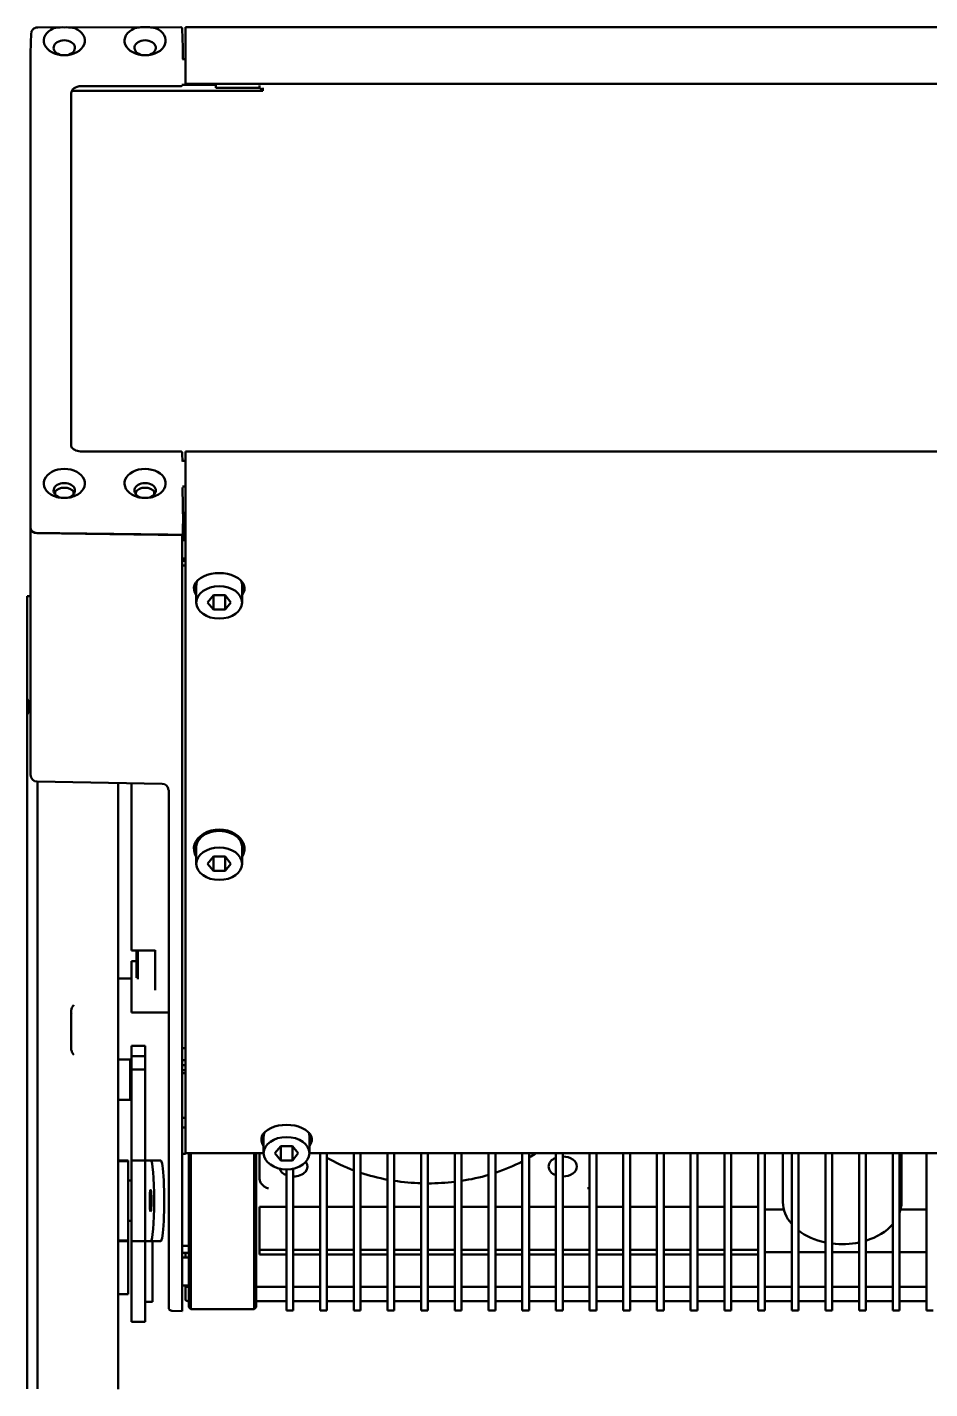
# Model space of a CAD drawing. Header units: millimetres. Extents: x 100 to 5488, y 100 to 4218.
# Drawn here: x 3878.8 to 4012.8, y 2746.5 to 2948.8 of the extents above; entities that cross this region are included whole.
import ezdxf

# ---------------------------------------------------------------- set-up
doc = ezdxf.new("R2010")
doc.units = ezdxf.units.MM
doc.header["$LTSCALE"] = 20
doc.layers.add('Visible (ANSI)', color=7, linetype='Continuous', lineweight=50)

msp = doc.modelspace()

# ---------------------------------------------------------------- linework, layer by layer
at = {"layer": 'Visible (ANSI)'}
for p, q in [((3879.416, 2947.89), (3879.32, 2944.92)), ((3901.625, 2948.75), (3880.413, 2948.734)), ((3901.924, 2945.751), (3901.827, 2948.521)), ((3902.32, 2948.604), (3902.32, 2948.75)), ((4854.32, 2948.75), (3902.32, 2948.75)), ((3902.32, 2942.149), (3902.32, 2948.604)), ((3879.32, 2874.337), (3879.32, 2944.907)), ((3879.32, 2874.342), (3879.32, 2944.903)), ((3901.924, 2945.748), (3901.924, 2944.271)), ((3902.32, 2944), (3901.859, 2944)), ((3901.931, 2944), (3901.924, 2944.271)), ((3902.32, 2941.442), (3902.32, 2942.149)), ((3902.32, 2940.493), (3902.32, 2941.442)), ((3885.363, 2938.967), (3885.363, 2886.455)), ((3913.82, 2939.321), (3885.452, 2939.321)), ((3901.663, 2939.997), (3886.82, 2939.997)), ((3901.778, 2940.205), (3906.82, 2940.205)), ((3902.32, 2940.346), (3902.32, 2940.493)), ((4854.32, 2940.346), (3902.32, 2940.346)), ((3906.82, 2940.346), (3906.82, 2940.205)), ((3906.82, 2940.205), (3906.82, 2939.745)), ((3913.32, 2939.745), (3906.82, 2939.745)), ((3913.32, 2940.099), (3913.32, 2939.745)), ((3913.32, 2939.745), (3913.82, 2939.392)), ((3913.82, 2939.757), (3913.82, 2939.392)), ((3913.82, 2939.392), (3913.82, 2939.321)), ((3901.625, 2885.733), (3886.82, 2885.733)), ((3901.828, 2885.454), (3901.859, 2884.232)), ((3901.856, 2884.343), (3902.32, 2884.343)), ((3902.32, 2885.581), (3902.32, 2885.727)), ((3902.32, 2885.727), (4854.32, 2885.727)), ((3902.32, 2885.581), (3902.32, 2879.126)), ((3902.32, 2880.549), (3901.859, 2880.549)), ((3901.863, 2880.277), (3901.863, 2880.372)), ((3901.863, 2880.277), (3901.987, 2875.169)), ((3880.82, 2879.142), (3880.82, 2879.142)), ((3882.939, 2878.528), (3882.939, 2878.528)), ((3882.959, 2879.353), (3882.971, 2879.825)), ((3885.68, 2879.353), (3885.669, 2879.825)), ((3885.701, 2878.529), (3885.701, 2878.529)), ((3894.939, 2878.533), (3894.939, 2878.533)), ((3894.959, 2879.353), (3894.971, 2879.825)), ((3897.68, 2879.353), (3897.669, 2879.825)), ((3897.701, 2878.534), (3897.701, 2878.534)), ((3902.32, 2878.536), (3902.32, 2879.126)), ((3902.32, 2878.536), (3902.32, 2870.237)), ((3902.32, 2876.604), (3901.952, 2876.604)), ((3879.32, 2874.337), (3879.32, 2870.864)), ((3901.924, 2874.974), (3901.924, 2873.497)), ((3901.924, 2874.974), (3901.987, 2872.429)), ((3901.987, 2872.429), (3901.987, 2875.169)), ((3880.302, 2873.599), (3901.82, 2873.322)), ((3901.82, 2873.322), (3901.82, 2873.368)), ((3901.82, 2870.212), (3901.82, 2873.322)), ((3901.987, 2872.429), (3901.82, 2872.429)), ((3879.32, 2870.34), (3879.32, 2870.864)), ((3879.32, 2870.34), (3879.32, 2843.685)), ((3901.82, 2870.212), (3901.82, 2869.255)), ((3902.32, 2869.279), (3902.32, 2870.237)), ((3902.32, 2869.858), (3901.82, 2869.858)), ((3902.32, 2869.504), (3901.82, 2869.504)), ((3901.82, 2842.599), (3901.82, 2869.255)), ((3901.82, 2868.797), (3902.32, 2868.797)), ((3902.32, 2869.279), (3902.32, 2842.847)), ((3878.82, 2849.023), (3878.82, 2864.233)), ((3879.32, 2864.233), (3878.82, 2864.233)), ((3903.92, 2863.307), (3903.92, 2865.782)), ((3906.454, 2864.368), (3905.588, 2863.307)), ((3906.454, 2864.368), (3908.186, 2864.368)), ((3906.454, 2864.368), (3906.454, 2862.246)), ((3909.052, 2863.307), (3908.186, 2864.368)), ((3908.186, 2864.368), (3908.186, 2862.246)), ((3910.72, 2863.307), (3910.72, 2865.782)), ((3905.588, 2863.307), (3906.454, 2862.246)), ((3908.186, 2862.246), (3906.454, 2862.246)), ((3908.186, 2862.246), (3909.052, 2863.307)), ((3878.82, 2849.023), (3878.82, 2846.614)), ((3878.82, 2846.614), (3878.82, 2846.614)), ((3878.82, 2824.055), (3878.82, 2846.614)), ((3879.32, 2843.685), (3879.32, 2843.107)), ((3879.32, 2843.107), (3879.32, 2838.262)), ((3901.82, 2842.204), (3901.82, 2842.599)), ((3901.82, 2788.487), (3901.82, 2842.204)), ((3902.32, 2842.847), (3902.32, 2842.426)), ((3902.32, 2842.426), (3902.32, 2788.541)), ((3879.32, 2837.692), (3879.32, 2838.262)), ((3898.837, 2836.368), (3880.302, 2836.692)), ((3880.32, 2836.691), (3880.32, 2824.055)), ((3892.32, 2836.482), (3892.32, 2824.012)), ((3894.32, 2811.639), (3894.32, 2836.447)), ((3899.82, 2835.368), (3899.82, 2788.832)), ((3903.92, 2824.487), (3903.92, 2826.962)), ((3906.454, 2825.547), (3905.588, 2824.487)), ((3906.454, 2825.547), (3908.186, 2825.547)), ((3906.454, 2825.547), (3906.454, 2823.426)), ((3909.052, 2824.487), (3908.186, 2825.547)), ((3908.186, 2825.547), (3908.186, 2823.426)), ((3910.72, 2824.487), (3910.72, 2826.962)), ((3878.82, 2824.055), (3878.82, 2792.555)), ((3880.32, 2792.555), (3880.32, 2824.055)), ((3892.32, 2803.596), (3892.32, 2824.012)), ((3905.588, 2824.487), (3906.454, 2823.426)), ((3908.186, 2823.426), (3906.454, 2823.426)), ((3908.186, 2823.426), (3909.052, 2824.487)), ((3894.32, 2811.583), (3894.32, 2811.639)), ((3894.32, 2811.583), (3897.82, 2811.583)), ((3895.02, 2807.527), (3895.02, 2811.583)), ((3895.22, 2807.362), (3895.22, 2811.583)), ((3897.82, 2805.715), (3897.82, 2811.639)), ((3894.32, 2809.91), (3894.32, 2809.996)), ((3894.32, 2809.996), (3895.02, 2809.996)), ((3894.32, 2809.91), (3894.32, 2806.383)), ((3892.32, 2807.433), (3894.32, 2807.433)), ((3894.32, 2806.288), (3894.32, 2806.383)), ((3894.32, 2806.288), (3894.32, 2805.915)), ((3894.32, 2805.715), (3894.32, 2805.915)), ((3894.32, 2802.376), (3894.32, 2805.715)), ((3892.32, 2802.842), (3892.32, 2803.596)), ((3885.337, 2802.511), (3885.337, 2797.125)), ((3885.52, 2802.223), (3885.52, 2802.224)), ((3892.32, 2802.345), (3892.32, 2802.842)), ((3892.32, 2802.345), (3892.32, 2801.59)), ((3892.32, 2797.542), (3892.32, 2801.59)), ((3899.82, 2802.376), (3894.32, 2802.376)), ((3892.32, 2797.542), (3892.32, 2796.919)), ((3894.32, 2795.933), (3894.32, 2797.433)), ((3894.32, 2797.433), (3896.32, 2797.433)), ((3896.32, 2795.933), (3896.32, 2797.433)), ((3901.82, 2797.077), (3902.32, 2797.083)), ((3892.32, 2796.608), (3892.32, 2796.919)), ((3892.32, 2795.985), (3892.32, 2796.608)), ((3892.32, 2792.541), (3892.32, 2795.985)), ((3892.32, 2795.433), (3894.12, 2795.433)), ((3894.12, 2795.433), (3894.12, 2789.433)), ((3894.32, 2795.933), (3894.32, 2793.942)), ((3896.32, 2795.933), (3894.32, 2795.933)), ((3896.32, 2793.942), (3896.32, 2795.933)), ((3902.32, 2795.312), (3901.82, 2795.306)), ((3894.32, 2793.942), (3894.32, 2790.433)), ((3896.32, 2793.942), (3894.32, 2793.942)), ((3896.32, 2790.433), (3896.32, 2793.942)), ((3901.82, 2794.549), (3902.32, 2794.555)), ((3901.82, 2793.805), (3902.32, 2793.805)), ((3902.32, 2793.384), (3901.82, 2793.384)), ((3878.82, 2792.555), (3878.82, 2785.299)), ((3880.32, 2785.299), (3880.32, 2792.555)), ((3892.32, 2785.269), (3892.32, 2792.541)), ((3892.32, 2789.433), (3894.12, 2789.433)), ((3894.32, 2790.433), (3894.32, 2782.861)), ((3896.32, 2782.861), (3896.32, 2790.433)), ((3899.82, 2787.282), (3899.82, 2788.832)), ((3899.82, 2787.282), (3899.82, 2759.758)), ((3901.82, 2788.487), (3901.82, 2786.851)), ((3902.32, 2786.88), (3902.32, 2788.541)), ((3878.82, 2785.299), (3878.82, 2746.503)), ((3880.32, 2746.503), (3880.32, 2785.299)), ((3892.32, 2746.451), (3892.32, 2785.269)), ((3901.82, 2759.326), (3901.82, 2786.851)), ((3902.32, 2786.737), (3901.82, 2786.737)), ((3901.82, 2785.31), (3902.32, 2785.31)), ((3902.32, 2786.88), (3902.32, 2781.484)), ((3913.92, 2781.495), (3913.92, 2783.97)), ((3920.72, 2781.495), (3920.72, 2783.97)), ((3894.32, 2782.861), (3894.32, 2780.433)), ((3896.32, 2780.433), (3896.32, 2782.861)), ((3901.82, 2781.409), (3902.32, 2781.409)), ((3902.32, 2781.484), (3913.92, 2781.484)), ((3902.32, 2781.484), (3902.32, 2781.409)), ((3902.82, 2781.484), (3902.82, 2772.859)), ((3903.12, 2781.484), (3903.12, 2772.647)), ((3912.52, 2772.647), (3912.52, 2781.484)), ((3912.82, 2772.859), (3912.82, 2781.484)), ((3913.32, 2777.747), (3913.32, 2781.484)), ((3916.454, 2782.555), (3915.588, 2781.495)), ((3915.588, 2781.495), (3916.454, 2780.434)), ((3916.454, 2782.555), (3918.186, 2782.555)), ((3916.454, 2782.555), (3916.454, 2780.434)), ((3919.052, 2781.495), (3918.186, 2782.555)), ((3918.186, 2782.555), (3918.186, 2780.434)), ((3918.186, 2780.434), (3919.052, 2781.495)), ((3920.72, 2781.484), (4044.92, 2781.484)), ((3922.32, 2781.217), (3922.32, 2781.484)), ((3922.32, 2781.217), (3922.32, 2759.38)), ((3923.32, 2781.484), (3923.32, 2781.217)), ((3923.32, 2759.38), (3923.32, 2781.217)), ((3927.32, 2781.217), (3927.32, 2781.484)), ((3927.32, 2781.217), (3927.32, 2759.38)), ((3928.32, 2781.484), (3928.32, 2781.217)), ((3928.32, 2759.38), (3928.32, 2781.217)), ((3932.32, 2781.217), (3932.32, 2781.484)), ((3932.32, 2781.217), (3932.32, 2759.38)), ((3933.32, 2781.484), (3933.32, 2781.217)), ((3933.32, 2759.38), (3933.32, 2781.217)), ((3937.32, 2781.217), (3937.32, 2781.484)), ((3937.32, 2781.217), (3937.32, 2759.38)), ((3938.32, 2781.484), (3938.32, 2781.217)), ((3938.32, 2759.38), (3938.32, 2781.217)), ((3942.32, 2781.217), (3942.32, 2781.484)), ((3942.32, 2781.217), (3942.32, 2759.38)), ((3943.32, 2781.484), (3943.32, 2781.217)), ((3943.32, 2759.38), (3943.32, 2781.217)), ((3947.32, 2781.217), (3947.32, 2781.484)), ((3947.32, 2781.217), (3947.32, 2759.38)), ((3948.32, 2781.484), (3948.32, 2781.217)), ((3948.32, 2759.38), (3948.32, 2781.217)), ((3952.32, 2781.217), (3952.32, 2781.484)), ((3952.32, 2781.217), (3952.32, 2759.38)), ((3953.32, 2781.484), (3953.32, 2781.217)), ((3953.32, 2759.38), (3953.32, 2781.217)), ((3957.32, 2781.217), (3957.32, 2781.484)), ((3957.32, 2781.217), (3957.32, 2759.38)), ((3958.32, 2781.484), (3958.32, 2781.217)), ((3958.32, 2759.38), (3958.32, 2781.217)), ((3962.32, 2781.217), (3962.32, 2781.484)), ((3962.32, 2781.217), (3962.32, 2759.38)), ((3963.32, 2781.484), (3963.32, 2781.217)), ((3963.32, 2759.38), (3963.32, 2781.217)), ((3967.32, 2781.217), (3967.32, 2781.484)), ((3967.32, 2781.217), (3967.32, 2759.38)), ((3968.32, 2781.484), (3968.32, 2781.217)), ((3968.32, 2759.38), (3968.32, 2781.217)), ((3972.32, 2781.217), (3972.32, 2781.484)), ((3972.32, 2781.217), (3972.32, 2759.38)), ((3973.32, 2781.484), (3973.32, 2781.217)), ((3973.32, 2759.38), (3973.32, 2781.217)), ((3977.32, 2781.217), (3977.32, 2781.484)), ((3977.32, 2781.217), (3977.32, 2759.38)), ((3978.32, 2781.484), (3978.32, 2781.217)), ((3978.32, 2759.38), (3978.32, 2781.217)), ((3982.32, 2781.217), (3982.32, 2781.484)), ((3982.32, 2781.217), (3982.32, 2759.38)), ((3983.32, 2781.484), (3983.32, 2781.217)), ((3983.32, 2759.38), (3983.32, 2781.217)), ((3987.32, 2781.217), (3987.32, 2781.484)), ((3987.32, 2781.217), (3987.32, 2759.38)), ((3988.32, 2781.484), (3988.32, 2781.217)), ((3988.32, 2759.38), (3988.32, 2781.217)), ((3991.02, 2781.484), (3991.02, 2774.211)), ((3992.32, 2781.217), (3992.32, 2781.484)), ((3992.32, 2781.217), (3992.32, 2759.38)), ((3993.32, 2781.484), (3993.32, 2781.217)), ((3993.32, 2759.38), (3993.32, 2781.217)), ((3997.32, 2781.217), (3997.32, 2781.484)), ((3997.32, 2781.217), (3997.32, 2759.38)), ((3998.32, 2781.484), (3998.32, 2781.217)), ((3998.32, 2759.38), (3998.32, 2781.217)), ((4002.32, 2781.217), (4002.32, 2781.484)), ((4002.32, 2781.217), (4002.32, 2759.38)), ((4003.32, 2781.484), (4003.32, 2781.217)), ((4003.32, 2759.38), (4003.32, 2781.217)), ((4007.32, 2781.217), (4007.32, 2781.484)), ((4007.32, 2781.217), (4007.32, 2759.38)), ((4008.32, 2781.484), (4008.32, 2781.217)), ((4008.32, 2759.38), (4008.32, 2781.217)), ((4008.62, 2781.484), (4008.62, 2774.211)), ((4012.32, 2781.217), (4012.32, 2781.484)), ((4012.32, 2781.217), (4012.32, 2759.38)), ((3892.32, 2780.433), (3893.82, 2780.433)), ((3892.32, 2780.333), (3893.82, 2780.333)), ((3893.82, 2780.433), (3893.82, 2780.333)), ((3893.82, 2780.333), (3893.82, 2768.533)), ((3894.32, 2768.433), (3894.32, 2780.433)), ((3894.32, 2780.433), (3896.32, 2780.433)), ((3896.32, 2780.433), (3896.32, 2768.433)), ((3897.142, 2780.433), (3896.32, 2780.433)), ((3897.142, 2780.433), (3898.636, 2780.433)), ((3918.186, 2780.434), (3916.454, 2780.434)), ((3917.32, 2779.091), (3917.32, 2759.38)), ((3918.32, 2759.38), (3918.32, 2779.197)), ((3893.82, 2777.433), (3894.32, 2777.433)), ((3902.82, 2772.332), (3902.82, 2772.859)), ((3912.82, 2772.859), (3912.82, 2772.332)), ((3913.32, 2773.504), (3913.32, 2767.14)), ((3917.32, 2773.504), (3913.32, 2773.504)), ((3922.32, 2773.504), (3918.32, 2773.504)), ((3927.32, 2773.504), (3923.32, 2773.504)), ((3932.32, 2773.504), (3928.32, 2773.504)), ((3937.32, 2773.504), (3933.32, 2773.504)), ((3942.32, 2773.504), (3938.32, 2773.504)), ((3947.32, 2773.504), (3943.32, 2773.504)), ((3952.32, 2773.504), (3948.32, 2773.504)), ((3957.32, 2773.504), (3953.32, 2773.504)), ((3962.32, 2773.504), (3958.32, 2773.504)), ((3967.32, 2773.504), (3963.32, 2773.504)), ((3972.32, 2773.504), (3968.32, 2773.504)), ((3977.32, 2773.504), (3973.32, 2773.504)), ((3982.32, 2773.504), (3978.32, 2773.504)), ((3987.32, 2773.504), (3983.32, 2773.504)), ((3991.148, 2773.151), (3988.32, 2773.151)), ((4012.32, 2773.151), (4008.491, 2773.151)), ((3893.82, 2771.433), (3894.32, 2771.433)), ((3902.82, 2772.332), (3902.82, 2759.815)), ((3903.12, 2772.087), (3903.12, 2772.647)), ((3903.12, 2772.087), (3903.12, 2759.569)), ((3912.52, 2772.647), (3912.52, 2772.087)), ((3912.52, 2759.569), (3912.52, 2772.087)), ((3912.82, 2759.815), (3912.82, 2772.332)), ((3892.32, 2768.533), (3893.82, 2768.533)), ((3892.32, 2768.433), (3893.82, 2768.433)), ((3893.82, 2768.533), (3893.82, 2768.433)), ((3893.82, 2767.562), (3893.82, 2768.433)), ((3893.82, 2767.562), (3893.82, 2760.533)), ((3894.32, 2768.433), (3894.32, 2766.969)), ((3896.32, 2768.433), (3894.32, 2768.433)), ((3894.32, 2766.969), (3894.32, 2757.898)), ((3896.32, 2766.969), (3896.32, 2768.433)), ((3896.32, 2768.433), (3897.142, 2768.433)), ((3896.32, 2757.898), (3896.32, 2766.969)), ((3898.636, 2768.433), (3897.142, 2768.433)), ((3897.42, 2765.143), (3897.42, 2768.433)), ((3902.82, 2767.75), (3901.82, 2767.75)), ((3913.32, 2767.14), (3917.32, 2767.14)), ((3913.32, 2767.14), (3913.32, 2766.433)), ((3918.32, 2767.14), (3922.32, 2767.14)), ((3923.32, 2767.14), (3927.32, 2767.14)), ((3928.32, 2767.14), (3932.32, 2767.14)), ((3933.32, 2767.14), (3937.32, 2767.14)), ((3938.32, 2767.14), (3942.32, 2767.14)), ((3943.32, 2767.14), (3947.32, 2767.14)), ((3948.32, 2767.14), (3952.32, 2767.14)), ((3953.32, 2767.14), (3957.32, 2767.14)), ((3958.32, 2767.14), (3962.32, 2767.14)), ((3963.32, 2767.14), (3967.32, 2767.14)), ((3968.32, 2767.14), (3972.32, 2767.14)), ((3973.32, 2767.14), (3977.32, 2767.14)), ((3978.32, 2767.14), (3982.32, 2767.14)), ((3983.32, 2767.14), (3987.32, 2767.14)), ((3988.32, 2766.787), (3992.32, 2766.787)), ((3993.32, 2766.787), (3997.32, 2766.787)), ((3998.32, 2766.787), (4002.32, 2766.787)), ((4003.32, 2766.787), (4007.32, 2766.787)), ((4008.32, 2766.787), (4012.32, 2766.787)), ((3897.42, 2762.723), (3897.42, 2765.143)), ((3901.82, 2766.674), (3902.82, 2766.674)), ((3902.82, 2765.982), (3901.82, 2765.982)), ((3902.32, 2766.674), (3902.32, 2765.982)), ((3913.32, 2766.433), (3917.32, 2766.433)), ((3918.32, 2766.433), (3922.32, 2766.433)), ((3923.32, 2766.433), (3927.32, 2766.433)), ((3928.32, 2766.433), (3932.32, 2766.433)), ((3933.32, 2766.433), (3937.32, 2766.433)), ((3938.32, 2766.433), (3942.32, 2766.433)), ((3943.32, 2766.433), (3947.32, 2766.433)), ((3948.32, 2766.433), (3952.32, 2766.433)), ((3953.32, 2766.433), (3957.32, 2766.433)), ((3958.32, 2766.433), (3962.32, 2766.433)), ((3963.32, 2766.433), (3967.32, 2766.433)), ((3968.32, 2766.433), (3972.32, 2766.433)), ((3973.32, 2766.433), (3977.32, 2766.433)), ((3978.32, 2766.433), (3982.32, 2766.433)), ((3983.32, 2766.433), (3987.32, 2766.433)), ((3897.42, 2762.723), (3897.42, 2759.433)), ((3902.82, 2761.855), (3901.82, 2761.855)), ((3902.32, 2761.855), (3902.32, 2761.799)), ((3902.32, 2760.751), (3902.32, 2761.799)), ((3902.32, 2760.751), (3902.32, 2759.703)), ((3902.82, 2761.636), (3902.62, 2761.636)), ((3917.32, 2761.636), (3912.82, 2761.636)), ((3922.32, 2761.636), (3918.32, 2761.636)), ((3927.32, 2761.636), (3923.32, 2761.636)), ((3932.32, 2761.636), (3928.32, 2761.636)), ((3937.32, 2761.636), (3933.32, 2761.636)), ((3942.32, 2761.636), (3938.32, 2761.636)), ((3947.32, 2761.636), (3943.32, 2761.636)), ((3952.32, 2761.636), (3948.32, 2761.636)), ((3957.32, 2761.636), (3953.32, 2761.636)), ((3962.32, 2761.636), (3958.32, 2761.636)), ((3967.32, 2761.636), (3963.32, 2761.636)), ((3972.32, 2761.636), (3968.32, 2761.636)), ((3977.32, 2761.636), (3973.32, 2761.636)), ((3982.32, 2761.636), (3978.32, 2761.636)), ((3987.32, 2761.636), (3983.32, 2761.636)), ((3992.32, 2761.636), (3988.32, 2761.636)), ((3997.32, 2761.636), (3993.32, 2761.636)), ((4002.32, 2761.636), (3998.32, 2761.636)), ((4007.32, 2761.636), (4003.32, 2761.636)), ((4012.32, 2761.636), (4008.32, 2761.636)), ((3892.32, 2760.533), (3893.82, 2760.533)), ((3897.42, 2759.433), (3896.32, 2759.433)), ((3899.82, 2758.58), (3899.82, 2759.758)), ((3901.82, 2759.326), (3901.82, 2758.054)), ((3902.62, 2759.539), (3902.82, 2759.539)), ((3902.82, 2758.603), (3902.82, 2759.815)), ((3903.12, 2758.303), (3903.12, 2759.569)), ((3912.52, 2759.569), (3912.52, 2758.303)), ((3912.82, 2759.815), (3912.82, 2758.603)), ((3912.82, 2759.539), (3917.32, 2759.539)), ((3917.32, 2758.114), (3917.32, 2759.38)), ((3918.32, 2759.539), (3922.32, 2759.539)), ((3918.32, 2759.38), (3918.32, 2758.114)), ((3922.32, 2758.114), (3922.32, 2759.38)), ((3923.32, 2759.539), (3927.32, 2759.539)), ((3923.32, 2759.38), (3923.32, 2758.114)), ((3927.32, 2758.114), (3927.32, 2759.38)), ((3928.32, 2759.539), (3932.32, 2759.539)), ((3928.32, 2759.38), (3928.32, 2758.114)), ((3932.32, 2758.114), (3932.32, 2759.38)), ((3933.32, 2759.539), (3937.32, 2759.539)), ((3933.32, 2759.38), (3933.32, 2758.114)), ((3937.32, 2758.114), (3937.32, 2759.38)), ((3938.32, 2759.539), (3942.32, 2759.539)), ((3938.32, 2759.38), (3938.32, 2758.114)), ((3942.32, 2758.114), (3942.32, 2759.38)), ((3943.32, 2759.539), (3947.32, 2759.539)), ((3943.32, 2759.38), (3943.32, 2758.114)), ((3947.32, 2758.114), (3947.32, 2759.38)), ((3948.32, 2759.539), (3952.32, 2759.539)), ((3948.32, 2759.38), (3948.32, 2758.114)), ((3952.32, 2758.114), (3952.32, 2759.38)), ((3953.32, 2759.539), (3957.32, 2759.539)), ((3953.32, 2759.38), (3953.32, 2758.114)), ((3957.32, 2758.114), (3957.32, 2759.38)), ((3958.32, 2759.539), (3962.32, 2759.539)), ((3958.32, 2759.38), (3958.32, 2758.114)), ((3962.32, 2758.114), (3962.32, 2759.38)), ((3963.32, 2759.539), (3967.32, 2759.539)), ((3963.32, 2759.38), (3963.32, 2758.114)), ((3967.32, 2758.114), (3967.32, 2759.38)), ((3968.32, 2759.539), (3972.32, 2759.539)), ((3968.32, 2759.38), (3968.32, 2758.114)), ((3972.32, 2758.114), (3972.32, 2759.38)), ((3973.32, 2759.539), (3977.32, 2759.539)), ((3973.32, 2759.38), (3973.32, 2758.114)), ((3977.32, 2758.114), (3977.32, 2759.38)), ((3978.32, 2759.539), (3982.32, 2759.539)), ((3978.32, 2759.38), (3978.32, 2758.114)), ((3982.32, 2758.114), (3982.32, 2759.38)), ((3983.32, 2759.539), (3987.32, 2759.539)), ((3983.32, 2759.38), (3983.32, 2758.114)), ((3987.32, 2758.114), (3987.32, 2759.38)), ((3988.32, 2759.539), (3992.32, 2759.539)), ((3988.32, 2759.38), (3988.32, 2758.114)), ((3992.32, 2758.114), (3992.32, 2759.38)), ((3993.32, 2759.539), (3997.32, 2759.539)), ((3993.32, 2759.38), (3993.32, 2758.114)), ((3997.32, 2758.114), (3997.32, 2759.38)), ((3998.32, 2759.539), (4002.32, 2759.539)), ((3998.32, 2759.38), (3998.32, 2758.114)), ((4002.32, 2758.114), (4002.32, 2759.38)), ((4003.32, 2759.539), (4007.32, 2759.539)), ((4003.32, 2759.38), (4003.32, 2758.114)), ((4007.32, 2758.114), (4007.32, 2759.38)), ((4008.32, 2759.539), (4012.32, 2759.539)), ((4008.32, 2759.38), (4008.32, 2758.114)), ((4012.32, 2758.114), (4012.32, 2759.38)), ((3894.32, 2756.433), (3894.32, 2757.898)), ((3896.32, 2757.898), (3896.32, 2756.433)), ((3900.311, 2758.081), (3901.82, 2758.054)), ((3902.82, 2758.603), (3903.12, 2758.303)), ((3903.12, 2758.303), (3912.52, 2758.303)), ((3912.82, 2758.603), (3912.52, 2758.303)), ((3917.32, 2758.114), (3918.32, 2758.114)), ((3922.32, 2758.114), (3923.32, 2758.114)), ((3927.32, 2758.114), (3928.32, 2758.114)), ((3932.32, 2758.114), (3933.32, 2758.114)), ((3937.32, 2758.114), (3938.32, 2758.114)), ((3942.32, 2758.114), (3943.32, 2758.114)), ((3947.32, 2758.114), (3948.32, 2758.114)), ((3952.32, 2758.114), (3953.32, 2758.114)), ((3957.32, 2758.114), (3958.32, 2758.114)), ((3962.32, 2758.114), (3963.32, 2758.114)), ((3967.32, 2758.114), (3968.32, 2758.114)), ((3972.32, 2758.114), (3973.32, 2758.114)), ((3977.32, 2758.114), (3978.32, 2758.114)), ((3982.32, 2758.114), (3983.32, 2758.114)), ((3987.32, 2758.114), (3988.32, 2758.114)), ((3992.32, 2758.114), (3993.32, 2758.114)), ((3997.32, 2758.114), (3998.32, 2758.114)), ((4002.32, 2758.114), (4003.32, 2758.114)), ((4007.32, 2758.114), (4008.32, 2758.114)), ((4012.32, 2758.114), (4013.32, 2758.114)), ((3896.32, 2756.433), (3894.32, 2756.433)), ((3880.32, 2746.503), (3880.32, 2746.472))]:
    msp.add_line(p, q, dxfattribs=at)
for centre, radius, start, end in [((3880.32, 2837.692), 1, 180, 269), ((3898.82, 2835.368), 1, 6.11305, 89), ((3900.32, 2758.58), 0.5, 180, 269)]:
    msp.add_arc(centre, radius, start, end, dxfattribs=at)
for centre, major_axis, ratio, start_param, end_param in [((3884.32, 2946.746), (-3.056, 0), 0.7071068, 5.2617323, 10.4497752), ((3884.32, 2945.685), (1.583, 0), 0.7071068, 4.9721891, 10.7357742), ((3896.32, 2946.746), (-3.056, 0), 0.7071068, 5.2540868, 10.457482), ((3896.32, 2945.685), (1.583, 0), 0.7071068, 4.9721891, 10.7357742), ((3880.32, 2944.907), (-1, 0), 0.7382412, 6.2374219, 6.2831853), ((3880.32, 2944.9), (1, -0.006), 0.7264402, 3.1226034, 3.1421772), ((3901.724, 2945.747), (0.2, 0.002), 0.7379801, 6.2771928, 6.3031926), ((3886.82, 2938.967), (-1.456, 0), 0.7071068, 4.712389, 6.2831853), ((3901.663, 2940.139), (0.2, 0), 0.7071067, 4.7129982, 5.386175), ((3884.32, 2880.985), (3.056, 0), 0.7071068, 5.2583555, 10.4459289), ((3896.32, 2880.985), (3.056, 0), 0.7071068, 5.2505504, 10.452737), ((3884.32, 2879.924), (1.583, 0), 0.7071068, 4.9675261, 10.7404541), ((3884.32, 2879.217), (1.6, 0), 0.7071068, 0.4963174, 2.6452753), ((3896.32, 2879.924), (1.583, 0), 0.7071068, 4.9677772, 10.7402026), ((3896.32, 2879.217), (1.6, 0), 0.7071068, 0.4963174, 2.6452753), ((3880.32, 2874.345), (1, 0.006), 0.7264402, 3.1369951, 4.6866688), ((3880.32, 2874.337), (1, 0), 0.7382412, 3.1415927, 4.6949357), ((3901.724, 2873.498), (0.2, -0.002), 0.7379801, 4.7083519, 6.2891778), ((3907.32, 2865.374), (3.75, 0), 0.6138973, 5.847703, 9.8602603), ((3907.32, 2865.782), (-3.4, 0), 0.7071068, 5.9564763, 6.2831853), ((3907.32, 2865.782), (3.4, 0), 0.7071068, 0, 0.326709), ((3907.32, 2865.782), (-3.75, 0), 0.7071068, 0.0824942, 0.4354824), ((3907.32, 2865.782), (3.75, 0), 0.7071068, 5.847703, 6.2006911), ((3897.142, 2835.414), (2.677, -0.071), 0.608309, 0.0160171, 0.0813573), ((3907.32, 2826.711), (-3.75, 0), 0.7594262, 2.7061103, 6.7186677), ((3907.32, 2826.962), (3.4, 0), 0.7071068, 0, 3.1415927), ((3907.32, 2826.962), (-3.75, 0), 0.7071068, 0.0455069, 0.4354824), ((3907.32, 2826.962), (3.75, 0), 0.7071068, 5.847703, 6.2376784), ((3917.32, 2783.523), (-3.75, 0), 0.5824248, 2.7061103, 6.7186677), ((3917.32, 2783.97), (-3.75, 0), 0.7071068, 0.0925189, 0.4354824), ((3917.32, 2783.97), (-3.4, 0), 0.7071068, 6.0318167, 6.2831853), ((3917.32, 2783.97), (3.4, 0), 0.7071068, 0, 0.2513686), ((3917.32, 2783.97), (3.75, 0), 0.7071068, 5.847703, 6.1906664), ((3938.32, 2793.657), (23.542, 0), 0.7071068, 3.9617345, 3.965109), ((3938.32, 2793.657), (23.542, 0), 0.7071068, 5.4032074, 5.4630435), ((3958.32, 2779.515), (2.1, 0), 0.7071068, 4.712389, 7.8539816), ((3897.142, 2774.433), (0, 6), 0.0871557, 3.1415927, 6.2831853), ((3898.636, 2774.433), (0, -6), 0.0871557, 0, 3.1415927), ((3918.32, 2779.515), (-2.1, 0), 0.7071068, 0.207272, 1.074479), ((3918.32, 2779.515), (2.1, 0), 0.7071068, 4.712389, 6.7619612), ((3938.32, 2793.657), (23.542, 0), 0.7071068, 4.0215706, 4.2262037), ((3938.32, 2793.657), (23.542, 0), 0.7071068, 5.1511065, 5.3492693), ((3958.32, 2779.515), (-2.1, 0), 0.7071068, 5.2087063, 7.3576643), ((3938.32, 2793.657), (23.542, 0), 0.7071068, 4.2736715, 4.4546786), ((3938.32, 2793.657), (23.542, 0), 0.7071068, 4.4983695, 4.6698983), ((3938.32, 2793.657), (23.542, 0), 0.7071068, 4.712389, 4.8831288), ((3938.32, 2793.657), (23.542, 0), 0.7071068, 4.9264085, 5.104674), ((3897.242, 2774.433), (0, -1.6), 0.0871557, 3.5068494, 5.9179285), ((3999.82, 2774.211), (-8.8, 0), 0.7071068, 0, 0.5504815), ((3999.82, 2774.211), (8.8, 0), 0.7071068, 6.0213213, 6.2831853), ((3999.82, 2774.211), (8.8, 0), 0.7071068, 5.1214274, 5.7327038), ((3999.82, 2774.211), (8.8, 0), 0.7071068, 3.8813438, 4.4243308), ((3999.82, 2774.211), (8.8, 0), 0.7071068, 4.541098, 5.0004471)]:
    msp.add_ellipse(centre, major_axis=major_axis, ratio=ratio, start_param=start_param, end_param=end_param, dxfattribs=at)
for centre, major_axis, ratio in [((3907.32, 2863.307), (-3.4, 0), 0.7071068), ((3907.32, 2824.487), (-3.4, 0), 0.7071068), ((3917.32, 2781.495), (-3.4, 0), 0.7071068), ((3897.142, 2774.433), (0, -1.6), 0.0871557)]:
    msp.add_ellipse(centre, major_axis=major_axis, ratio=ratio, dxfattribs=at)
for points, knots in [([(3879.416, 2947.896), (3879.419, 2947.984), (3879.437, 2948.073), (3879.501, 2948.235), (3879.547, 2948.311), (3879.661, 2948.449), (3879.732, 2948.511), (3879.896, 2948.617), (3879.991, 2948.659), (3880.193, 2948.718), (3880.304, 2948.734), (3880.413, 2948.734)], [0, 0, 0, 0, 0.02788104, 0.02788104, 0.05531788, 0.05531788, 0.08434854, 0.08434854, 0.1156331, 0.1156331, 0.14837197, 0.14837197, 0.14837197, 0.14837197]), ([(3884.316, 2948.735), (3883.918, 2948.735), (3883.446, 2948.741), (3882.958, 2948.664), (3882.831, 2948.635), (3882.724, 2948.589)], [-0.58807697, -0.58807697, -0.58807697, -0.58807697, -0.46867744, -0.46867744, -0.43292845, -0.43292845, -0.43292845, -0.43292845]), ([(3885.905, 2948.593), (3885.799, 2948.638), (3885.674, 2948.666), (3885.187, 2948.743), (3884.715, 2948.736), (3884.316, 2948.735), (3884.316, 2948.735), (3884.316, 2948.735)], [-0.74283482, -0.74283482, -0.74283482, -0.74283482, -0.70758883, -0.70758883, -0.58813314, -0.58813314, -0.58807697, -0.58807697, -0.58807697, -0.58807697]), ([(3896.316, 2948.744), (3896.038, 2948.744), (3895.736, 2948.744), (3895.305, 2948.718), (3895.165, 2948.704), (3894.931, 2948.661), (3894.834, 2948.637), (3894.744, 2948.597)], [0.40395392, 0.40395392, 0.40395392, 0.40395392, 0.48753282, 0.48753282, 0.52933619, 0.52933619, 0.56127356, 0.56127356, 0.56127356, 0.56127356]), ([(3897.886, 2948.601), (3897.797, 2948.64), (3897.701, 2948.663), (3897.469, 2948.706), (3897.329, 2948.719), (3896.897, 2948.745), (3896.595, 2948.744), (3896.316, 2948.744), (3896.316, 2948.744), (3896.316, 2948.744)], [0.24705167, 0.24705167, 0.24705167, 0.24705167, 0.27851601, 0.27851601, 0.32031937, 0.32031937, 0.4039261, 0.4039261, 0.40395392, 0.40395392, 0.40395392, 0.40395392]), ([(3901.625, 2948.75), (3901.646, 2948.75), (3901.668, 2948.747), (3901.709, 2948.733), (3901.728, 2948.723), (3901.762, 2948.697), (3901.777, 2948.681), (3901.801, 2948.647), (3901.811, 2948.627), (3901.819, 2948.599), (3901.821, 2948.591), (3901.822, 2948.581), (3901.823, 2948.578), (3901.824, 2948.572), (3901.824, 2948.57), (3901.825, 2948.564), (3901.825, 2948.561), (3901.825, 2948.552), (3901.826, 2948.546), (3901.826, 2948.534), (3901.827, 2948.528), (3901.827, 2948.521)], [0, 0, 0, 0, 0.006492163, 0.006492163, 0.012864084, 0.012864084, 0.019239681, 0.019239681, 0.025596887, 0.025596887, 0.028143866, 0.028143866, 0.029232714, 0.029232714, 0.030739983, 0.030739983, 0.032734412, 0.032734412, 0.037888972, 0.037888972, 0.041814327, 0.041814327, 0.041814327, 0.041814327]), ([(3885.328, 2886.629), (3885.33, 2886.557), (3885.347, 2886.483), (3885.423, 2886.326), (3885.482, 2886.244), (3885.646, 2886.088), (3885.748, 2886.015), (3885.984, 2885.891), (3886.117, 2885.84), (3886.404, 2885.766), (3886.557, 2885.743), (3886.748, 2885.734), (3886.784, 2885.733), (3886.82, 2885.733)], [3.1590486, 3.1590486, 3.1590486, 3.1590486, 3.4697167, 3.4697167, 3.7803848, 3.7803848, 4.0761953, 4.0761953, 4.3612005, 4.3612005, 4.647137, 4.647137, 4.712389, 4.712389, 4.712389, 4.712389]), ([(3901.625, 2885.733), (3901.646, 2885.733), (3901.668, 2885.73), (3901.709, 2885.716), (3901.728, 2885.706), (3901.762, 2885.68), (3901.777, 2885.665), (3901.801, 2885.63), (3901.811, 2885.61), (3901.819, 2885.582), (3901.821, 2885.574), (3901.822, 2885.564), (3901.823, 2885.562), (3901.824, 2885.556), (3901.824, 2885.553), (3901.825, 2885.547), (3901.825, 2885.544), (3901.825, 2885.535), (3901.826, 2885.529), (3901.827, 2885.506), (3901.828, 2885.483), (3901.828, 2885.454)], [0, 0, 0, 0, 0.006492212, 0.006492212, 0.012864182, 0.012864182, 0.019239825, 0.019239825, 0.025597012, 0.025597012, 0.028140751, 0.028140751, 0.029226759, 0.029226759, 0.030733477, 0.030733477, 0.032730079, 0.032730079, 0.0378991, 0.0378991, 0.050058408, 0.050058408, 0.050058408, 0.050058408]), ([(3882.723, 2879.142), (3882.816, 2879.102), (3882.916, 2879.064), (3883.154, 2878.986), (3883.295, 2878.947), (3883.731, 2878.854), (3884.035, 2878.822), (3884.598, 2878.822), (3884.902, 2878.853), (3885.338, 2878.946), (3885.479, 2878.984), (3885.716, 2879.061), (3885.815, 2879.098), (3885.907, 2879.137)], [0.2481783, 0.2481783, 0.2481783, 0.2481783, 0.28120832, 0.28120832, 0.32341099, 0.32341099, 0.40781633, 0.40781633, 0.49222168, 0.49222168, 0.53442435, 0.53442435, 0.56699802, 0.56699802, 0.56699802, 0.56699802]), ([(3897.886, 2879.129), (3897.797, 2879.091), (3897.701, 2879.056), (3897.469, 2878.981), (3897.329, 2878.943), (3896.897, 2878.852), (3896.595, 2878.822), (3896.038, 2878.822), (3895.736, 2878.853), (3895.305, 2878.945), (3895.165, 2878.983), (3894.93, 2879.059), (3894.832, 2879.095), (3894.74, 2879.133)], [-0.5608719, -0.5608719, -0.5608719, -0.5608719, -0.52932972, -0.52932972, -0.48752687, -0.48752687, -0.40392117, -0.40392117, -0.32031547, -0.32031547, -0.27851262, -0.27851262, -0.24620639, -0.24620639, -0.24620639, -0.24620639]), ([(3880.299, 2873.618), (3883.869, 2873.574), (3887.44, 2873.529), (3894.581, 2873.44), (3898.152, 2873.395), (3901.722, 2873.35)], [0.0000057, 0.0000057, 0.0000057, 0.0000057, 1.0713623, 1.0713623, 2.142719, 2.142719, 2.142719, 2.142719]), ([(3878.82, 2849.023), (3879.006, 2848.638), (3879.12, 2848.231), (3879.12, 2847.436), (3879.006, 2847.018), (3878.82, 2846.614)], [-1.90060924, -1.90060924, -1.90060924, -1.90060924, -1.76294705, -1.76294705, -1.62528314, -1.62528314, -1.62528314, -1.62528314]), ([(3885.746, 2803.51), (3885.688, 2803.454), (3885.636, 2803.393), (3885.589, 2803.327), (3885.568, 2803.298), (3885.548, 2803.268), (3885.529, 2803.236), (3885.479, 2803.152), (3885.438, 2803.06), (3885.406, 2802.961), (3885.4, 2802.941), (3885.394, 2802.921), (3885.388, 2802.901), (3885.355, 2802.78), (3885.337, 2802.65), (3885.337, 2802.511)], [0, 0, 0, 0, 0.23052, 0.23052, 0.23052, 0.3333333, 0.3333333, 0.3333333, 0.6106865, 0.6106865, 0.6106865, 0.6666667, 0.6666667, 0.6666667, 1, 1, 1, 1]), ([(3885.337, 2797.125), (3885.337, 2797.081), (3885.339, 2797.037), (3885.342, 2796.994), (3885.35, 2796.905), (3885.365, 2796.819), (3885.388, 2796.737), (3885.408, 2796.663), (3885.433, 2796.592), (3885.464, 2796.525), (3885.484, 2796.481), (3885.506, 2796.439), (3885.529, 2796.399), (3885.568, 2796.334), (3885.611, 2796.273), (3885.658, 2796.217), (3885.686, 2796.184), (3885.715, 2796.153), (3885.746, 2796.123)], [0, 0, 0, 0, 0.10808508, 0.10808508, 0.10808508, 0.33333333, 0.33333333, 0.33333333, 0.53562247, 0.53562247, 0.53562247, 0.66666667, 0.66666667, 0.66666667, 0.87780997, 0.87780997, 0.87780997, 1, 1, 1, 1]), ([(3913.32, 2777.747), (3913.32, 2777.587), (3913.351, 2777.427), (3913.472, 2777.121), (3913.564, 2776.975), (3913.801, 2776.706), (3913.951, 2776.586), (3914.277, 2776.392), (3914.45, 2776.318), (3914.632, 2776.263)], [3.1415927, 3.1415927, 3.1415927, 3.1415927, 3.4135404, 3.4135404, 3.6996704, 3.6996704, 4.0138297, 4.0138297, 4.3110958, 4.3110958, 4.3110958, 4.3110958]), ([(3902.62, 2761.636), (3902.601, 2761.635), (3902.582, 2761.637), (3902.546, 2761.641), (3902.528, 2761.644), (3902.476, 2761.656), (3902.444, 2761.668), (3902.387, 2761.697), (3902.363, 2761.716), (3902.338, 2761.745), (3902.331, 2761.756), (3902.322, 2761.777), (3902.32, 2761.788), (3902.32, 2761.799)], [-0.046802499, -0.046802499, -0.046802499, -0.046802499, -0.04117635, -0.04117635, -0.03552567, -0.03552567, -0.024171988, -0.024171988, -0.012079805, -0.012079805, -0.006055707, -0.006055707, -0.000005871, -0.000005871, -0.000005871, -0.000005871]), ([(3902.32, 2759.703), (3902.32, 2759.693), (3902.322, 2759.683), (3902.33, 2759.662), (3902.336, 2759.653), (3902.358, 2759.624), (3902.38, 2759.607), (3902.434, 2759.576), (3902.467, 2759.563), (3902.522, 2759.549), (3902.541, 2759.545), (3902.58, 2759.541), (3902.6, 2759.539), (3902.62, 2759.539)], [0.000034365, 0.000034365, 0.000034365, 0.000034365, 0.005705517, 0.005705517, 0.011379089, 0.011379089, 0.022766829, 0.022766829, 0.0348571, 0.0348571, 0.040873405, 0.040873405, 0.046865333, 0.046865333, 0.046865333, 0.046865333])]:
    msp.add_open_spline(points, degree=3, knots=knots, dxfattribs=at)
for points in [[(3885.906, 2948.593), (3885.906, 2948.593), (3885.906, 2948.593), (3885.905, 2948.593)], [(3901.625, 2885.733), (3901.625, 2885.733), (3901.625, 2885.733), (3901.625, 2885.733)], [(3962.007, 2776.263), (3962.115, 2776.295), (3962.219, 2776.335), (3962.32, 2776.381)]]:
    msp.add_open_spline(points, degree=3, dxfattribs=at)

doc.saveas('drawing.dxf')
